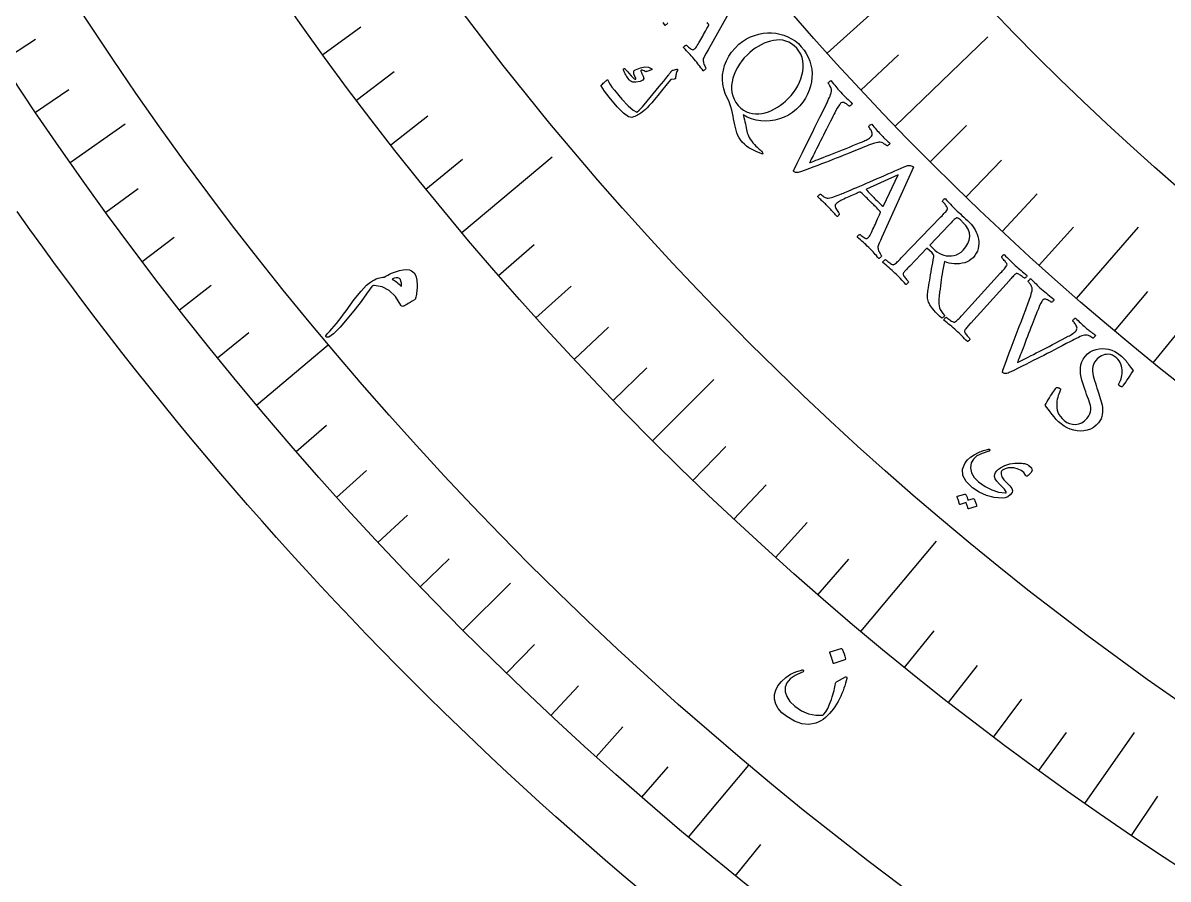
# Model space of a CAD drawing. Header units: millimetres. Extents: x -68 to 68, y -68 to 87.
# Drawn here: x -55.08 to -33.47, y -51.47 to -35.31 of the extents above; entities that cross this region are included whole.
import ezdxf

# ---------------------------------------------------------------- set-up
doc = ezdxf.new("R2010")
doc.units = ezdxf.units.MM
for name, color, linetype in [('CUT_OUTER', 1, 'Continuous'), ('ENGRAVE', 7, 'Continuous'), ('ENGRAVE_FINE', 8, 'Continuous'), ('TEXT', 5, 'Continuous')]:
    doc.layers.add(name, color=color, linetype=linetype)

msp = doc.modelspace()

# ---------------------------------------------------------------- linework, layer by layer
at = {"layer": 'CUT_OUTER'}
msp.add_lwpolyline([(-43.4586, -51.6488), (-43.7747, -51.3812), (-44.0892, -51.1116), (-44.402, -50.8401), (-44.7131, -50.5667), (-45.0225, -50.2914), (-45.3302, -50.0142), (-45.6363, -49.7351), (-45.9406, -49.4542), (-46.2431, -49.1713), (-46.544, -48.8867), (-46.8431, -48.6002), (-47.1404, -48.3118), (-47.4359, -48.0217), (-47.7297, -47.7297), (-48.0217, -47.4359), (-48.3118, -47.1404), (-48.6002, -46.8431), (-48.8867, -46.544), (-49.1713, -46.2431), (-49.4542, -45.9406), (-49.7351, -45.6363), (-50.0142, -45.3302), (-50.2914, -45.0225), (-50.5667, -44.7131), (-50.8401, -44.402), (-51.1116, -44.0892), (-51.3812, -43.7747), (-51.6488, -43.4586), (-51.9145, -43.1409), (-52.1782, -42.8215), (-52.44, -42.5006), (-52.6998, -42.178), (-52.9576, -41.8539), (-53.2134, -41.5281), (-53.4672, -41.2008), (-53.719, -40.872), (-53.9688, -40.5416), (-54.2165, -40.2097), (-54.4622, -39.8763), (-54.7059, -39.5414), (-54.9475, -39.2049), (-55.187, -38.8671)], dxfattribs=at)
at = {"layer": 'ENGRAVE'}
for points in [[(-39.9032, -35.8804), (-33.88, -30.4645)], [(-38.6179, -37.2602), (-36.8692, -35.5729)], [(-54.1869, -37.9421), (-53.1502, -37.2161)], [(-46.7957, -39.2663), (-45.0894, -37.8345)], [(-35.1943, -40.5095), (-34.0256, -39.1643)], [(-50.6738, -42.5204), (-49.3165, -41.3815)], [(-43.1954, -43.1954), (-42.0403, -42.0403)], [(-39.2663, -46.7957), (-37.8345, -45.0894)], [(-46.7751, -46.7751), (-45.8802, -45.8802)], [(-35.0384, -50.04), (-34.1014, -48.7019)], [(-42.5204, -50.6738), (-41.3815, -49.3165)]]:
    msp.add_lwpolyline(points, dxfattribs=at)
for radius in [66.15, 66.15, 64.3781, 61.0875, 61.0875, 58.4888, 53.6625, 53.6625, 50.8275, 45.5625, 45.5625]:
    msp.add_circle((0, 0), radius, dxfattribs=at)
at = {"layer": 'ENGRAVE_FINE'}
for points in [[(-49.4208, -35.9063), (-48.7, -35.3826)], [(-55.4781, -36.0279), (-54.8412, -35.6143)], [(-39.2668, -36.5758), (-38.5555, -35.9133)], [(-48.7866, -36.7634), (-48.0751, -36.2272)], [(-54.8408, -36.9906), (-54.2113, -36.566)], [(-48.1376, -37.6092), (-47.4355, -37.0607)], [(-37.9569, -37.9334), (-37.2694, -37.2463)], [(-47.4739, -38.4436), (-46.7815, -37.8829)], [(-37.2838, -38.5951), (-36.6085, -37.896)], [(-53.5165, -38.882), (-52.9021, -38.4356)], [(-36.5989, -39.2452), (-35.9359, -38.5344)], [(-35.9023, -39.8834), (-35.252, -39.161)], [(-52.8297, -39.8101), (-52.2233, -39.3531)], [(-46.1033, -40.077), (-45.4309, -39.4925)], [(-52.1269, -40.726), (-51.5285, -40.2585)], [(-45.3969, -40.8755), (-44.7347, -40.2793)], [(-34.4751, -41.1233), (-33.8507, -40.3785)], [(-44.6766, -41.6616), (-44.0249, -41.0539)], [(-33.7449, -41.7246), (-33.1337, -40.9688)], [(-51.4082, -41.6295), (-50.8181, -41.1517)], [(-43.9427, -42.4349), (-43.3017, -41.816)], [(-49.924, -43.3983), (-49.3509, -42.9001)], [(-42.4349, -43.9427), (-41.816, -43.3017)], [(-49.159, -44.263), (-48.5947, -43.7549)], [(-41.6616, -44.6766), (-41.0539, -44.0249)], [(-48.379, -45.1142), (-47.8237, -44.5963)], [(-40.8755, -45.3969), (-40.2793, -44.7347)], [(-47.5843, -45.9517), (-47.0381, -45.4241)], [(-40.077, -46.1033), (-39.4925, -45.4309)], [(-38.4436, -47.4739), (-37.8829, -46.7815)], [(-45.9517, -47.5843), (-45.4241, -47.0381)], [(-37.6092, -48.1376), (-37.0607, -47.4355)], [(-45.1142, -48.379), (-44.5963, -47.8237)], [(-36.7634, -48.7866), (-36.2272, -48.0751)], [(-44.263, -49.159), (-43.7549, -48.5947)], [(-35.9063, -49.4208), (-35.3826, -48.7)], [(-43.3983, -49.924), (-42.9001, -49.3509)], [(-34.1597, -50.6438), (-33.6615, -49.9052)], [(-41.6295, -51.4082), (-41.1517, -50.8181)]]:
    msp.add_lwpolyline(points, dxfattribs=at)
at = {"layer": 'TEXT'}
for points in [[(-41.4428, -34.554), (-42.1486, -35.8158), (-42.183, -35.8784), (-42.2084, -35.9255), (-42.225, -35.957), (-42.2328, -35.9728), (-42.238, -35.9879), (-42.2405, -36.0046), (-42.2403, -36.0232), (-42.2373, -36.0434), (-42.2323, -36.0641), (-42.2262, -36.0838), (-42.2191, -36.1025), (-42.2108, -36.1203), (-42.2026, -36.136), (-42.1958, -36.1483), (-42.1903, -36.1573), (-42.1862, -36.1629), (-42.189, -36.171), (-42.1941, -36.1791), (-42.2016, -36.1871), (-42.2116, -36.195), (-42.2218, -36.202), (-42.2298, -36.2071), (-42.2357, -36.2105), (-42.2396, -36.2121), (-42.2617, -36.1824), (-42.2827, -36.1543), (-42.3024, -36.1278), (-42.3211, -36.1029), (-42.3402, -36.0778), (-42.3616, -36.0508), (-42.3853, -36.0218), (-42.4113, -35.9909), (-42.439, -35.9586), (-42.4646, -35.9295), (-42.4881, -35.9035), (-42.5096, -35.8807), (-42.5313, -35.8581), (-42.5556, -35.8327), (-42.5824, -35.8045), (-42.6117, -35.7735), (-42.6098, -35.7662), (-42.6056, -35.7586), (-42.5989, -35.751), (-42.5898, -35.7432), (-42.5798, -35.7365), (-42.5706, -35.7318), (-42.5621, -35.7293), (-42.5544, -35.7289), (-42.5454, -35.7388), (-42.5334, -35.7504), (-42.5184, -35.7638), (-42.5004, -35.779), (-42.4819, -35.7933), (-42.4654, -35.8041), (-42.4507, -35.8113), (-42.4379, -35.815), (-42.4302, -35.8145), (-42.4219, -35.8118), (-42.413, -35.8068), (-42.4034, -35.7996), (-42.3937, -35.79), (-42.3822, -35.7761), (-42.3689, -35.758), (-42.354, -35.7357), (-42.3378, -35.7102), (-42.321, -35.6828), (-42.3036, -35.6533), (-42.2855, -35.6219), (-42.2673, -35.5896), (-42.2495, -35.5576), (-42.232, -35.5259), (-42.2149, -35.4946), (-42.1987, -35.4648), (-42.184, -35.4377), (-42.1708, -35.4134), (-42.159, -35.3919), (-42.1494, -35.3742), (-42.1426, -35.3616), (-42.1385, -35.354), (-42.1371, -35.3515), (-42.137, -35.3511), (-42.1369, -35.3497), (-42.1367, -35.3474), (-42.1364, -35.3442), (-42.1364, -35.3408), (-42.1368, -35.3378), (-42.1377, -35.3352), (-42.1391, -35.333), (-42.1514, -35.3165), (-42.1654, -35.2985)], [(-42.9065, -35.3053), (-42.908, -35.3097), (-42.9119, -35.3156), (-42.9181, -35.323), (-42.9266, -35.3319), (-42.9359, -35.3406), (-42.9444, -35.3474), (-42.9522, -35.3524), (-42.9592, -35.3554), (-42.9734, -35.3361), (-42.9865, -35.3182), (-42.9984, -35.3016)]]:
    msp.add_lwpolyline(points, dxfattribs=at)
for points in [[(-40.3887, -35.757), (-40.3377, -35.8203), (-40.2941, -35.8869), (-40.2577, -35.9569), (-40.2285, -36.0303), (-40.2069, -36.106), (-40.1929, -36.183), (-40.1865, -36.2613), (-40.1879, -36.3408), (-40.1969, -36.4206), (-40.2136, -36.4996), (-40.2381, -36.5777), (-40.2702, -36.655), (-40.3104, -36.7303), (-40.3591, -36.8023), (-40.4162, -36.871), (-40.4818, -36.9364), (-40.5555, -36.9971), (-40.6332, -37.0482), (-40.7147, -37.0898), (-40.8002, -37.1217), (-40.8879, -37.1441), (-40.9761, -37.1574), (-41.0646, -37.1614), (-41.1536, -37.1562), (-41.2413, -37.1419), (-41.3259, -37.1187), (-41.4075, -37.0868), (-41.4859, -37.046), (-41.4728, -37.0932), (-41.4616, -37.1373), (-41.4522, -37.1783), (-41.4447, -37.2162), (-41.4381, -37.2518), (-41.4313, -37.286), (-41.4242, -37.3186), (-41.4169, -37.3498), (-41.4085, -37.3802), (-41.3978, -37.4106), (-41.3849, -37.441), (-41.3698, -37.4715), (-41.3514, -37.5027), (-41.3287, -37.5356), (-41.3017, -37.57), (-41.2703, -37.6061), (-41.2456, -37.6325), (-41.2229, -37.6556), (-41.2021, -37.6754), (-41.1832, -37.6918), (-41.1669, -37.7052), (-41.1537, -37.7159), (-41.1436, -37.7239), (-41.1367, -37.7292), (-41.1324, -37.7343), (-41.1285, -37.7399), (-41.125, -37.7462), (-41.1219, -37.753), (-41.1194, -37.7597), (-41.118, -37.7658), (-41.1175, -37.7713), (-41.1181, -37.7762), (-41.1184, -37.778), (-41.1192, -37.7799), (-41.1204, -37.7816), (-41.1221, -37.7834), (-41.1767, -37.7626), (-41.2294, -37.7407), (-41.2802, -37.7176), (-41.3291, -37.6935), (-41.3761, -37.6663), (-41.4209, -37.6344), (-41.4638, -37.5977), (-41.5045, -37.5562), (-41.5366, -37.5169), (-41.564, -37.4749), (-41.5868, -37.4303), (-41.6049, -37.383), (-41.6199, -37.3337), (-41.6334, -37.2829), (-41.6454, -37.2305), (-41.6558, -37.1766), (-41.6659, -37.1216), (-41.6768, -37.0659), (-41.6886, -37.0094), (-41.7011, -36.9521), (-41.7162, -36.8946), (-41.7354, -36.8371), (-41.7589, -36.7796), (-41.7865, -36.7222), (-41.8237, -36.6397), (-41.851, -36.5547), (-41.8685, -36.4673), (-41.876, -36.3776), (-41.8734, -36.2872), (-41.8604, -36.1978), (-41.837, -36.1095), (-41.8031, -36.0223), (-41.759, -35.9379), (-41.7047, -35.8582), (-41.6402, -35.783), (-41.5656, -35.7123), (-41.4963, -35.658), (-41.424, -35.6118), (-41.3487, -35.5734), (-41.2704, -35.543), (-41.1905, -35.5202), (-41.1103, -35.5049), (-41.0299, -35.497), (-40.9492, -35.4966), (-40.8694, -35.5035), (-40.7916, -35.518), (-40.7158, -35.5399), (-40.6419, -35.5693), (-40.5714, -35.6059), (-40.5057, -35.6494), (-40.4448, -35.6997), (-40.3887, -35.757)], [(-40.4763, -35.787), (-40.5238, -35.7392), (-40.5738, -35.7004), (-40.6264, -35.6706), (-40.6817, -35.6498), (-40.7386, -35.6368), (-40.7962, -35.6305), (-40.8547, -35.6309), (-40.9139, -35.638), (-40.9732, -35.651), (-41.0321, -35.6689), (-41.0904, -35.6919), (-41.1482, -35.7199), (-41.2046, -35.7518), (-41.2586, -35.7864), (-41.3102, -35.8238), (-41.3594, -35.864), (-41.4135, -35.9142), (-41.4642, -35.9681), (-41.5115, -36.0257), (-41.5553, -36.087), (-41.5946, -36.1508), (-41.6284, -36.2161), (-41.6566, -36.2829), (-41.6792, -36.3512), (-41.6952, -36.4198), (-41.7038, -36.4879), (-41.7049, -36.5554), (-41.6985, -36.6223), (-41.6834, -36.6875), (-41.6585, -36.75), (-41.6238, -36.8098), (-41.5793, -36.8669), (-41.5304, -36.916), (-41.479, -36.9559), (-41.4251, -36.9865), (-41.3688, -37.0078), (-41.3108, -37.0211), (-41.2518, -37.0272), (-41.1919, -37.0264), (-41.1312, -37.0185), (-41.0704, -37.0046), (-41.0106, -36.9855), (-40.9516, -36.9612), (-40.8936, -36.9318), (-40.8373, -36.8986), (-40.7837, -36.8626), (-40.7327, -36.824), (-40.6843, -36.7828), (-40.6313, -36.7315), (-40.5819, -36.6768), (-40.5361, -36.6186), (-40.4938, -36.5569), (-40.456, -36.4929), (-40.4238, -36.4275), (-40.3972, -36.3607), (-40.3761, -36.2926), (-40.3614, -36.2244), (-40.3538, -36.157), (-40.3533, -36.0907), (-40.36, -36.0252), (-40.3749, -35.9616), (-40.3993, -35.9007), (-40.4331, -35.8426), (-40.4763, -35.787)], [(-42.7283, -36.2049), (-42.736, -36.2236), (-42.7428, -36.242), (-42.7485, -36.2601), (-42.7532, -36.2779), (-42.7569, -36.2955), (-42.7595, -36.3129), (-42.7609, -36.3303), (-42.7612, -36.3475), (-42.7629, -36.3554), (-42.7675, -36.3614), (-42.775, -36.3657), (-42.7855, -36.3681), (-42.8431, -36.378), (-42.8491, -36.3793), (-42.854, -36.3807), (-42.8577, -36.3822), (-42.8602, -36.3838), (-42.9462, -36.4926), (-43.0244, -36.5902), (-43.0949, -36.6768), (-43.1576, -36.7522), (-43.2126, -36.8163), (-43.2599, -36.869), (-43.2995, -36.9102), (-43.3315, -36.9398), (-43.394, -36.9931), (-43.4148, -37.0089), (-43.4364, -37.0238), (-43.459, -37.0378), (-43.4824, -37.0509), (-43.5069, -37.063), (-43.5323, -37.0741), (-43.5589, -37.0841), (-43.5864, -37.093), (-43.6495, -37.0801), (-43.7424, -37.0122), (-43.8647, -36.8891), (-44.0161, -36.7105), (-44.061, -36.6527), (-44.101, -36.598), (-44.1361, -36.5464), (-44.1664, -36.498), (-44.168, -36.4926), (-44.1678, -36.4877), (-44.1659, -36.4832), (-44.1623, -36.4793), (-44.1435, -36.4617), (-44.1262, -36.4459), (-44.1105, -36.4318), (-44.0965, -36.4194), (-44.0838, -36.4086), (-44.0723, -36.3992), (-44.0622, -36.3913), (-44.0533, -36.3848), (-44.048, -36.3815), (-44.044, -36.381), (-44.041, -36.3833), (-44.0393, -36.3886), (-44.0234, -36.4264), (-43.9978, -36.4709), (-43.9625, -36.5222), (-43.9174, -36.5801), (-43.7768, -36.7481), (-43.6585, -36.8725), (-43.5629, -36.9535), (-43.4902, -36.9913), (-43.4514, -36.9582), (-43.3875, -36.8902), (-43.2984, -36.7874), (-43.184, -36.65), (-43.0703, -36.5114), (-42.9846, -36.4063), (-42.9268, -36.3345), (-42.8972, -36.296), (-42.8894, -36.2852), (-42.882, -36.275), (-42.8752, -36.2656), (-42.8688, -36.2569), (-42.8631, -36.2489), (-42.858, -36.2418), (-42.8536, -36.2355), (-42.8498, -36.23), (-42.8411, -36.2188), (-42.8312, -36.2099), (-42.8202, -36.2033), (-42.808, -36.1989), (-42.7392, -36.1817), (-42.7342, -36.1809), (-42.7303, -36.1812), (-42.7273, -36.1826), (-42.7253, -36.1851), (-42.7245, -36.1895), (-42.7247, -36.1943), (-42.726, -36.1994), (-42.7283, -36.2049)], [(-43.209, -36.1755), (-43.2073, -36.1782), (-43.2066, -36.181), (-43.2067, -36.1841), (-43.2078, -36.1874), (-43.2094, -36.1896), (-43.2114, -36.1916), (-43.2139, -36.1934), (-43.2168, -36.195), (-43.3073, -36.2253), (-43.3169, -36.2278), (-43.3251, -36.2288), (-43.3318, -36.2283), (-43.337, -36.2263), (-43.355, -36.2142), (-43.3724, -36.2056), (-43.3892, -36.2006), (-43.4056, -36.1992), (-43.4117, -36.2013), (-43.4147, -36.2078), (-43.4145, -36.2188), (-43.4112, -36.2342), (-43.4078, -36.2434), (-43.4039, -36.2528), (-43.3997, -36.2622), (-43.3952, -36.2717), (-43.3902, -36.2815), (-43.3847, -36.2914), (-43.3787, -36.3017), (-43.3723, -36.3122), (-43.3587, -36.3559), (-43.3779, -36.3897), (-43.4298, -36.4134), (-43.5145, -36.427), (-43.543, -36.4271), (-43.5675, -36.4244), (-43.588, -36.419), (-43.6045, -36.4108), (-43.6194, -36.399), (-43.6371, -36.3803), (-43.6575, -36.3546), (-43.6807, -36.322), (-43.6922, -36.3051), (-43.7025, -36.2885), (-43.7117, -36.2724), (-43.7197, -36.2567), (-43.7268, -36.2415), (-43.7332, -36.2272), (-43.739, -36.2137), (-43.7441, -36.201), (-43.7457, -36.1919), (-43.7454, -36.1842), (-43.7432, -36.1779), (-43.739, -36.1729), (-43.7333, -36.1695), (-43.7276, -36.1689), (-43.7221, -36.1711), (-43.7167, -36.1762), (-43.7007, -36.1931), (-43.6828, -36.2125), (-43.6631, -36.2345), (-43.6415, -36.259), (-43.6012, -36.3047), (-43.5679, -36.3389), (-43.5417, -36.3616), (-43.5226, -36.3728), (-43.5194, -36.3736), (-43.5164, -36.3731), (-43.5138, -36.3712), (-43.5115, -36.3679), (-43.5106, -36.3652), (-43.5106, -36.3617), (-43.5117, -36.3574), (-43.5136, -36.3523), (-43.5356, -36.3076), (-43.544, -36.2883), (-43.5493, -36.2702), (-43.5514, -36.2533), (-43.5504, -36.2375), (-43.5467, -36.2219), (-43.5403, -36.209), (-43.5309, -36.1989), (-43.5187, -36.1916), (-43.4265, -36.1544), (-43.3441, -36.1393), (-43.2717, -36.1463), (-43.209, -36.1755)], [(-39.6443, -36.615), (-39.6168, -36.6444), (-39.5893, -36.6729), (-39.5619, -36.7007), (-39.5346, -36.7277), (-39.5074, -36.7541), (-39.4806, -36.7805), (-39.4541, -36.8066), (-39.4279, -36.8327), (-39.4311, -36.8386), (-39.4366, -36.8456), (-39.4445, -36.8537), (-39.4546, -36.8629), (-39.465, -36.8711), (-39.4734, -36.8765), (-39.4798, -36.879), (-39.4844, -36.8785), (-39.4893, -36.8739), (-39.497, -36.8673), (-39.5077, -36.8589), (-39.5211, -36.8486), (-39.5364, -36.8379), (-39.5522, -36.8285), (-39.5687, -36.8203), (-39.5858, -36.8134), (-39.6027, -36.8094), (-39.6186, -36.81), (-39.6334, -36.8153), (-39.6472, -36.8253), (-39.6645, -36.8453), (-39.6859, -36.8769), (-39.7115, -36.9203), (-39.7412, -36.9753), (-39.7563, -37.0045), (-39.7735, -37.0381), (-39.793, -37.0762), (-39.8147, -37.1188), (-39.8382, -37.1648), (-39.8628, -37.2131), (-39.8886, -37.2636), (-39.9156, -37.3164), (-39.9432, -37.3704), (-39.9706, -37.4246), (-39.9978, -37.4789), (-40.0249, -37.5333), (-40.0514, -37.5867), (-40.0769, -37.6379), (-40.1014, -37.6868), (-40.1249, -37.7335), (-40.1468, -37.777), (-40.1666, -37.8163), (-40.1843, -37.8515), (-40.1999, -37.8824), (-40.2128, -37.9081), (-40.2223, -37.9272), (-40.2284, -37.9397), (-40.2311, -37.9457), (-40.2219, -37.9426), (-40.2054, -37.9366), (-40.1816, -37.9278), (-40.1504, -37.916), (-40.1134, -37.9019), (-40.0717, -37.8857), (-40.0253, -37.8677), (-39.9744, -37.8476), (-39.9198, -37.826), (-39.8624, -37.8034), (-39.8023, -37.7795), (-39.7394, -37.7546), (-39.675, -37.729), (-39.6101, -37.7031), (-39.5448, -37.6769), (-39.4791, -37.6504), (-39.4141, -37.6242), (-39.3512, -37.5987), (-39.2902, -37.5739), (-39.2312, -37.5498), (-39.2091, -37.5406), (-39.187, -37.5304), (-39.1648, -37.5194), (-39.1427, -37.5074), (-39.1217, -37.495), (-39.1033, -37.4829), (-39.0874, -37.4709), (-39.074, -37.4592), (-39.0615, -37.4442), (-39.0538, -37.4279), (-39.0509, -37.4103), (-39.0528, -37.3914), (-39.058, -37.3722), (-39.0648, -37.3536), (-39.0732, -37.3357), (-39.0831, -37.3185), (-39.0932, -37.303), (-39.1019, -37.2903), (-39.1092, -37.2805), (-39.1152, -37.2736), (-39.1153, -37.2675), (-39.1122, -37.2603), (-39.1061, -37.2518), (-39.0969, -37.2421), (-39.0865, -37.2331), (-39.0771, -37.2268), (-39.0685, -37.223), (-39.0608, -37.2218), (-39.0385, -37.2471), (-39.017, -37.2719), (-38.9962, -37.2961), (-38.9762, -37.3197), (-38.956, -37.3432), (-38.9348, -37.367), (-38.9126, -37.3912), (-38.8894, -37.4157), (-38.8702, -37.4356), (-38.8529, -37.4532), (-38.8376, -37.4684), (-38.8243, -37.4815), (-38.8119, -37.4932), (-38.7995, -37.5047), (-38.7872, -37.516), (-38.7748, -37.5271), (-38.7617, -37.5387), (-38.7473, -37.5517), (-38.7316, -37.566), (-38.7146, -37.5817), (-38.7178, -37.5877), (-38.7235, -37.5948), (-38.7318, -37.603), (-38.7426, -37.6124), (-38.7533, -37.6209), (-38.7615, -37.6264), (-38.7671, -37.629), (-38.7702, -37.6286), (-38.7778, -37.6219), (-38.79, -37.6129), (-38.8067, -37.6014), (-38.8281, -37.5875), (-38.8519, -37.5745), (-38.8763, -37.5656), (-38.901, -37.561), (-38.9263, -37.5605), (-38.9465, -37.5629), (-38.9728, -37.5687), (-39.005, -37.5778), (-39.0433, -37.5903), (-39.0839, -37.6045), (-39.1232, -37.6189), (-39.1611, -37.6336), (-39.1976, -37.6485), (-39.2824, -37.683), (-39.3636, -37.716), (-39.4413, -37.7474), (-39.5155, -37.7774), (-39.5873, -37.8063), (-39.658, -37.8345), (-39.7277, -37.8619), (-39.7962, -37.8886), (-39.8647, -37.9152), (-39.9346, -37.9423), (-40.0058, -37.9698), (-40.0784, -37.9979), (-40.1536, -38.0267), (-40.2331, -38.0568), (-40.3168, -38.088), (-40.4048, -38.1203), (-40.4286, -38.1281), (-40.4499, -38.1329), (-40.4688, -38.1346), (-40.4852, -38.1333), (-40.4995, -38.1296), (-40.5123, -38.1243), (-40.5236, -38.1173), (-40.5333, -38.1086), (-40.5351, -38.1051), (-40.5351, -38.1005), (-40.5334, -38.0946), (-40.53, -38.0875), (-40.526, -38.0802), (-40.5229, -38.0737), (-40.5206, -38.068), (-40.5192, -38.0631), (-40.4673, -37.9563), (-40.417, -37.8533), (-40.3684, -37.754), (-40.3213, -37.6584), (-40.2748, -37.5643), (-40.2278, -37.4695), (-40.1803, -37.3739), (-40.1323, -37.2777), (-40.083, -37.1785), (-40.0314, -37.0741), (-39.9774, -36.9646), (-39.9211, -36.8498), (-39.9037, -36.8148), (-39.8876, -36.7811), (-39.8728, -36.7489), (-39.8592, -36.7182), (-39.8471, -36.6883), (-39.8365, -36.6588), (-39.8273, -36.6295), (-39.8196, -36.6005), (-39.8175, -36.5882), (-39.8178, -36.5747), (-39.8206, -36.56), (-39.8258, -36.5441), (-39.8324, -36.5279), (-39.8397, -36.5125), (-39.8476, -36.4979), (-39.8561, -36.4841), (-39.8645, -36.4716), (-39.8719, -36.4611), (-39.8784, -36.4525), (-39.884, -36.4459), (-39.8831, -36.4436), (-39.8788, -36.4386), (-39.8711, -36.4309), (-39.8599, -36.4204), (-39.8484, -36.4101), (-39.8396, -36.4028), (-39.8336, -36.3984), (-39.8304, -36.397), (-39.8036, -36.4284), (-39.7793, -36.4572), (-39.7576, -36.4834), (-39.7385, -36.507), (-39.7192, -36.5305), (-39.697, -36.5563), (-39.6721, -36.5845), (-39.6443, -36.615)], [(-39.6302, -38.5357), (-39.6263, -38.534), (-39.6145, -38.529), (-39.5949, -38.5207), (-39.5675, -38.5091), (-39.5334, -38.4946), (-39.4938, -38.4776), (-39.4487, -38.4581), (-39.398, -38.4361), (-39.343, -38.4124), (-39.2848, -38.3875), (-39.2235, -38.3614), (-39.1589, -38.3342), (-39.0924, -38.3061), (-39.0251, -38.2773), (-38.957, -38.2479), (-38.8882, -38.2179), (-38.8197, -38.188), (-38.7526, -38.1586), (-38.6869, -38.1298), (-38.6226, -38.1017), (-38.561, -38.0747), (-38.5031, -38.0494), (-38.449, -38.0258), (-38.3988, -38.0039), (-38.3865, -38.001), (-38.3717, -37.9999), (-38.3543, -38.0004), (-38.3344, -38.0026), (-38.315, -38.006), (-38.2994, -38.0103), (-38.2875, -38.0154), (-38.2794, -38.0212), (-38.2778, -38.0229), (-38.2767, -38.0244), (-38.276, -38.0256), (-38.2758, -38.0267), (-38.2757, -38.0278), (-38.2754, -38.0294), (-38.2749, -38.0314), (-38.2741, -38.0339), (-38.8673, -39.3524), (-38.896, -39.4178), (-38.9172, -39.4669), (-38.931, -39.4997), (-38.9374, -39.5162), (-38.9413, -39.5316), (-38.9424, -39.5486), (-38.9405, -39.567), (-38.9357, -39.5869), (-38.929, -39.6071), (-38.9212, -39.6261), (-38.9124, -39.6442), (-38.9026, -39.6612), (-38.8931, -39.6761), (-38.8852, -39.6878), (-38.879, -39.6962), (-38.8745, -39.7015), (-38.8765, -39.7098), (-38.8809, -39.7183), (-38.8877, -39.7269), (-38.897, -39.7357), (-38.9065, -39.7435), (-38.914, -39.7493), (-38.9197, -39.7532), (-38.9234, -39.7552), (-38.948, -39.7275), (-38.9713, -39.7014), (-38.9933, -39.6767), (-39.014, -39.6535), (-39.0353, -39.6301), (-39.059, -39.6051), (-39.0851, -39.5783), (-39.1136, -39.5498), (-39.144, -39.52), (-39.1721, -39.4932), (-39.1978, -39.4694), (-39.2212, -39.4485), (-39.2448, -39.4279), (-39.2712, -39.4047), (-39.3003, -39.379), (-39.3322, -39.3507), (-39.331, -39.3432), (-39.3275, -39.3353), (-39.3215, -39.3271), (-39.313, -39.3186), (-39.3037, -39.311), (-39.2949, -39.3055), (-39.2867, -39.3023), (-39.2791, -39.3012), (-39.2692, -39.3103), (-39.2562, -39.3208), (-39.2401, -39.3329), (-39.2209, -39.3464), (-39.2013, -39.3591), (-39.1838, -39.3683), (-39.1685, -39.3743), (-39.1555, -39.3769), (-39.1479, -39.3757), (-39.1399, -39.3723), (-39.1314, -39.3665), (-39.1225, -39.3585), (-39.1136, -39.3481), (-39.1034, -39.3332), (-39.0918, -39.3141), (-39.0788, -39.2905), (-39.0649, -39.2638), (-39.0506, -39.235), (-39.0358, -39.2041), (-39.0206, -39.1712), (-39.0052, -39.1374), (-38.9902, -39.104), (-38.9756, -39.0709), (-38.9613, -39.0382), (-38.9477, -39.0071), (-38.9354, -38.9789), (-38.9244, -38.9535), (-38.9146, -38.931), (-38.9065, -38.9126), (-38.9008, -38.8994), (-38.8974, -38.8915), (-38.8962, -38.8889), (-38.8962, -38.8885), (-38.8962, -38.8871), (-38.8962, -38.8848), (-38.8962, -38.8816), (-38.8964, -38.8782), (-38.8971, -38.8752), (-38.8983, -38.8727), (-38.8999, -38.8706), (-38.9135, -38.8553), (-38.9291, -38.8386), (-38.9464, -38.8206), (-38.9655, -38.8011), (-38.9852, -38.7813), (-39.0043, -38.7622), (-39.0226, -38.7437), (-39.0402, -38.726), (-39.0448, -38.7214), (-39.0493, -38.7168), (-39.0539, -38.7122), (-39.0584, -38.7076), (-39.0628, -38.7032), (-39.067, -38.6989), (-39.071, -38.6949), (-39.0748, -38.6911), (-39.1011, -38.6646), (-39.1254, -38.6404), (-39.1478, -38.6182), (-39.1683, -38.5983), (-39.1893, -38.5782), (-39.2134, -38.5557), (-39.2405, -38.5307), (-39.2707, -38.5033), (-39.2719, -38.5024), (-39.2737, -38.5017), (-39.276, -38.501), (-39.2789, -38.5005), (-39.2817, -38.5001), (-39.2837, -38.4998), (-39.2849, -38.4996), (-39.2853, -38.4995), (-39.2885, -38.5009), (-39.298, -38.5051), (-39.3138, -38.5121), (-39.3359, -38.5219), (-39.3624, -38.5336), (-39.3913, -38.5463), (-39.4227, -38.56), (-39.4565, -38.5747), (-39.4908, -38.5897), (-39.5237, -38.6046), (-39.5553, -38.6192), (-39.5855, -38.6336), (-39.6152, -38.6477), (-39.6415, -38.6615), (-39.6646, -38.675), (-39.6843, -38.6882), (-39.7012, -38.7007), (-39.716, -38.7122), (-39.7286, -38.7228), (-39.7389, -38.7323), (-39.7469, -38.7436), (-39.7502, -38.7574), (-39.749, -38.7739), (-39.7432, -38.7929), (-39.7344, -38.8129), (-39.7244, -38.8321), (-39.7131, -38.8504), (-39.7005, -38.868), (-39.6885, -38.8836), (-39.6789, -38.8957), (-39.6716, -38.9045), (-39.6668, -38.9099), (-39.6679, -38.9144), (-39.6712, -38.9206), (-39.6767, -38.9286), (-39.6844, -38.9382), (-39.6929, -38.9477), (-39.7008, -38.9552), (-39.7082, -38.9608), (-39.7149, -38.9644), (-39.7307, -38.9464), (-39.7453, -38.9297), (-39.7586, -38.9143), (-39.7707, -38.9001), (-39.7821, -38.8866), (-39.7935, -38.8731), (-39.8049, -38.8595), (-39.8163, -38.846), (-39.8287, -38.8316), (-39.8434, -38.8154), (-39.8602, -38.7975), (-39.8791, -38.7777), (-39.8985, -38.7581), (-39.9165, -38.7402), (-39.9331, -38.7243), (-39.9484, -38.7102), (-39.9629, -38.697), (-39.9775, -38.6838), (-39.9921, -38.6706), (-40.0066, -38.6574), (-40.0221, -38.6433), (-40.0393, -38.6272), (-40.0584, -38.6093), (-40.0793, -38.5895), (-40.078, -38.5851), (-40.0743, -38.5793), (-40.0682, -38.572), (-40.0596, -38.5633), (-40.0502, -38.5547), (-40.0416, -38.5478), (-40.0339, -38.5427), (-40.027, -38.5392), (-40.0169, -38.5486), (-40.003, -38.56), (-39.9851, -38.5732), (-39.9634, -38.5884), (-39.9407, -38.6022), (-39.92, -38.6114), (-39.9013, -38.6159), (-39.8847, -38.6158), (-39.8534, -38.6117), (-39.822, -38.6055), (-39.7907, -38.5972), (-39.7594, -38.5868), (-39.7278, -38.5751), (-39.6957, -38.5626), (-39.6632, -38.5495), (-39.6302, -38.5357)], [(-38.5591, -38.1734), (-39.1585, -38.4438), (-39.1587, -38.4441), (-39.1592, -38.4449), (-39.1601, -38.4464), (-39.1613, -38.4484), (-39.1624, -38.4505), (-39.1629, -38.4522), (-39.1629, -38.4537), (-39.1623, -38.4548), (-39.1451, -38.4739), (-39.1261, -38.4947), (-39.1053, -38.5171), (-39.0827, -38.5411), (-39.0603, -38.5646), (-39.0402, -38.5856), (-39.0223, -38.6041), (-39.0066, -38.62), (-38.9861, -38.6404), (-38.9664, -38.6596), (-38.9475, -38.6775), (-38.9294, -38.6942), (-38.9113, -38.7106), (-38.8923, -38.7277), (-38.8726, -38.7457), (-38.852, -38.7645), (-38.8501, -38.7659), (-38.8479, -38.7663), (-38.8455, -38.7659), (-38.8429, -38.7645), (-38.8405, -38.7629), (-38.8388, -38.7617), (-38.8377, -38.7611), (-38.8374, -38.7608)], [(-37.2143, -39.075), (-37.185, -39.1054), (-37.1577, -39.1387), (-37.1323, -39.1751), (-37.1089, -39.2144), (-37.0882, -39.2559), (-37.0709, -39.2985), (-37.0571, -39.3422), (-37.0467, -39.3871), (-37.0405, -39.4326), (-37.0393, -39.4781), (-37.043, -39.5235), (-37.0517, -39.569), (-37.0661, -39.6137), (-37.0869, -39.6571), (-37.1143, -39.699), (-37.1482, -39.7394), (-37.1813, -39.7702), (-37.2184, -39.7962), (-37.2597, -39.8175), (-37.3051, -39.834), (-37.353, -39.8459), (-37.4017, -39.8535), (-37.4512, -39.8568), (-37.5015, -39.8557), (-37.551, -39.8505), (-37.598, -39.8413), (-37.6425, -39.8283), (-37.6844, -39.8114), (-37.6978, -39.8738), (-37.7101, -39.9342), (-37.7212, -39.9925), (-37.7311, -40.0488), (-37.7402, -40.1042), (-37.7487, -40.1599), (-37.7565, -40.216), (-37.7637, -40.2725), (-37.7706, -40.3306), (-37.7778, -40.392), (-37.7851, -40.4564), (-37.7925, -40.524), (-37.7953, -40.5679), (-37.7941, -40.6093), (-37.7889, -40.6481), (-37.7798, -40.6844), (-37.7657, -40.7199), (-37.7454, -40.7561), (-37.7189, -40.7932), (-37.6863, -40.8311), (-37.6874, -40.8386), (-37.6916, -40.8465), (-37.6987, -40.8547), (-37.7088, -40.8632), (-37.7192, -40.871), (-37.7275, -40.8768), (-37.7336, -40.8807), (-37.7374, -40.8826), (-37.7821, -40.8406), (-37.822, -40.8013), (-37.8571, -40.7649), (-37.8875, -40.7312), (-37.9132, -40.7007), (-37.9344, -40.6738), (-37.9511, -40.6503), (-37.9633, -40.6304), (-37.9697, -40.6163), (-37.9771, -40.5993), (-37.9854, -40.5795), (-37.9945, -40.5568), (-38.0025, -40.5312), (-38.0073, -40.5027), (-38.0088, -40.4712), (-38.007, -40.4367), (-38.0052, -40.4209), (-38.0023, -40.3993), (-37.9985, -40.372), (-37.9938, -40.3389), (-37.9881, -40.3011), (-37.9816, -40.2596), (-37.9742, -40.2144), (-37.966, -40.1656), (-37.9573, -40.114), (-37.9481, -40.0608), (-37.9387, -40.0058), (-37.9289, -39.9492), (-37.9188, -39.8921), (-37.9085, -39.8358), (-37.8981, -39.7803), (-37.8874, -39.7257), (-37.8871, -39.7072), (-37.8928, -39.6884), (-37.9044, -39.6692), (-37.9219, -39.6498), (-38.0168, -39.5588), (-38.3436, -39.8988), (-38.3463, -39.9016), (-38.349, -39.9044), (-38.3516, -39.9072), (-38.3543, -39.91), (-38.357, -39.9128), (-38.3597, -39.9156), (-38.3624, -39.9184), (-38.3651, -39.9212), (-38.3817, -39.9386), (-38.3974, -39.9553), (-38.4122, -39.9713), (-38.4261, -39.9866), (-38.4386, -40.0012), (-38.4494, -40.015), (-38.4582, -40.0282), (-38.4653, -40.0406), (-38.4664, -40.0483), (-38.4644, -40.0585), (-38.4594, -40.0712), (-38.4513, -40.0863), (-38.4412, -40.1026), (-38.4301, -40.1188), (-38.4179, -40.1349), (-38.4047, -40.1508), (-38.3919, -40.1653), (-38.3812, -40.1772), (-38.3725, -40.1865), (-38.3658, -40.1932), (-38.3675, -40.2001), (-38.3712, -40.2078), (-38.3767, -40.2164), (-38.3842, -40.2258), (-38.3926, -40.2344), (-38.4006, -40.2406), (-38.4084, -40.2444), (-38.4159, -40.2457), (-38.4422, -40.2171), (-38.4681, -40.1892), (-38.4934, -40.1619), (-38.5182, -40.1353), (-38.5431, -40.109), (-38.5687, -40.0827), (-38.595, -40.0564), (-38.6219, -40.0301), (-38.6485, -40.0047), (-38.6757, -39.9795), (-38.7034, -39.9543), (-38.7317, -39.9293), (-38.7604, -39.9042), (-38.7895, -39.879), (-38.8189, -39.8537), (-38.8486, -39.8282), (-38.8475, -39.8207), (-38.844, -39.8128), (-38.8381, -39.8045), (-38.8298, -39.7959), (-38.8207, -39.7881), (-38.8123, -39.7822), (-38.8047, -39.7783), (-38.7979, -39.7763), (-38.791, -39.7827), (-38.7813, -39.7911), (-38.769, -39.8014), (-38.7541, -39.8136), (-38.7376, -39.8263), (-38.721, -39.8381), (-38.7041, -39.8489), (-38.687, -39.8589), (-38.6713, -39.8667), (-38.6585, -39.8712), (-38.6487, -39.8724), (-38.6418, -39.8703), (-38.6268, -39.8615), (-38.6111, -39.8504), (-38.5947, -39.8368), (-38.5775, -39.8208), (-38.5596, -39.8031), (-38.5411, -39.7847), (-38.5222, -39.7654), (-38.5026, -39.7454), (-37.7526, -38.9675), (-37.7331, -38.9473), (-37.7143, -38.9275), (-37.6962, -38.9082), (-37.6787, -38.8894), (-37.6628, -38.8713), (-37.6495, -38.8542), (-37.6386, -38.838), (-37.6301, -38.8228), (-37.6275, -38.8152), (-37.6287, -38.8053), (-37.6335, -38.7932), (-37.6422, -38.7787), (-37.6529, -38.7631), (-37.6643, -38.7477), (-37.6762, -38.7324), (-37.6887, -38.7172), (-37.7005, -38.7033), (-37.7105, -38.6919), (-37.7187, -38.6829), (-37.725, -38.6764), (-37.7232, -38.6696), (-37.7194, -38.662), (-37.7137, -38.6535), (-37.7061, -38.6442), (-37.6976, -38.6357), (-37.6895, -38.6295), (-37.6818, -38.6258), (-37.6744, -38.6244), (-37.6483, -38.6518), (-37.6226, -38.6789), (-37.5974, -38.7058), (-37.5726, -38.7325), (-37.5479, -38.7588), (-37.5229, -38.7846), (-37.4977, -38.81), (-37.4723, -38.8349), (-37.4452, -38.8608), (-37.4169, -38.8874), (-37.3872, -38.9148), (-37.3563, -38.9429), (-37.3238, -38.9725), (-37.2893, -39.0044), (-37.2528, -39.0386), (-37.2143, -39.075)], [(-37.3338, -39.5972), (-37.2835, -39.5358), (-37.2463, -39.4723), (-37.2221, -39.4067), (-37.211, -39.339), (-37.2162, -39.27), (-37.2413, -39.2005), (-37.286, -39.1304), (-37.3505, -39.0597), (-37.36, -39.0509), (-37.3718, -39.0402), (-37.3861, -39.0277), (-37.4027, -39.0133), (-37.4195, -39.0004), (-37.434, -38.9922), (-37.4463, -38.9889), (-37.4565, -38.9904), (-37.4692, -38.9972), (-37.484, -39.0076), (-37.5007, -39.0217), (-37.5195, -39.0395), (-37.5392, -39.0592), (-37.559, -39.0792), (-37.5788, -39.0994), (-37.5985, -39.1199), (-37.9629, -39.5028), (-37.8663, -39.5954), (-37.8294, -39.6267), (-37.7894, -39.6532), (-37.7462, -39.6747), (-37.7, -39.6913), (-37.6521, -39.7023), (-37.604, -39.7073), (-37.5557, -39.7062), (-37.5073, -39.6989), (-37.46, -39.6848), (-37.4154, -39.6632), (-37.3733, -39.634), (-37.3338, -39.5972)], [(-36.3497, -39.8877), (-36.3225, -39.9121), (-36.2953, -39.9358), (-36.2682, -39.9588), (-36.241, -39.9811), (-36.2136, -40.0034), (-36.1858, -40.0264), (-36.1574, -40.0499), (-36.1285, -40.0741), (-36.1294, -40.0816), (-36.1327, -40.0896), (-36.1383, -40.098), (-36.1462, -40.107), (-36.155, -40.1152), (-36.1631, -40.1214), (-36.1705, -40.1257), (-36.1771, -40.128), (-36.1841, -40.122), (-36.1938, -40.1143), (-36.2062, -40.1047), (-36.2212, -40.0934), (-36.2375, -40.0817), (-36.2536, -40.0707), (-36.2696, -40.0604), (-36.2855, -40.051), (-36.3002, -40.0436), (-36.3127, -40.0394), (-36.3231, -40.0386), (-36.3313, -40.041), (-36.3432, -40.049), (-36.3558, -40.059), (-36.3691, -40.0709), (-36.3831, -40.0849), (-36.3978, -40.1002), (-36.413, -40.1164), (-36.4287, -40.1334), (-36.445, -40.1512), (-36.4476, -40.1541), (-36.4502, -40.1569), (-36.4529, -40.1598), (-36.4555, -40.1627), (-36.4581, -40.1656), (-36.4607, -40.1684), (-36.4633, -40.1713), (-36.4659, -40.1742), (-37.1921, -40.9743), (-37.1947, -40.9771), (-37.1974, -40.98), (-37.2, -40.9829), (-37.2026, -40.9858), (-37.2052, -40.9887), (-37.2078, -40.9915), (-37.2104, -40.9944), (-37.213, -40.9973), (-37.2291, -41.0152), (-37.2444, -41.0323), (-37.2587, -41.0487), (-37.2721, -41.0644), (-37.2843, -41.0793), (-37.2946, -41.0934), (-37.3031, -41.1068), (-37.3098, -41.1194), (-37.3107, -41.1272), (-37.3084, -41.1373), (-37.303, -41.1498), (-37.2945, -41.1647), (-37.2839, -41.1808), (-37.2723, -41.1966), (-37.2597, -41.2123), (-37.246, -41.2278), (-37.2329, -41.242), (-37.2218, -41.2536), (-37.2129, -41.2627), (-37.206, -41.2692), (-37.2075, -41.2761), (-37.2109, -41.2839), (-37.2162, -41.2927), (-37.2235, -41.3023), (-37.2316, -41.3111), (-37.2394, -41.3175), (-37.2471, -41.3215), (-37.2546, -41.3231), (-37.2817, -41.2952), (-37.3083, -41.268), (-37.3344, -41.2415), (-37.36, -41.2156), (-37.3856, -41.19), (-37.412, -41.1644), (-37.439, -41.1389), (-37.4666, -41.1134), (-37.494, -41.0888), (-37.5218, -41.0643), (-37.5503, -41.04), (-37.5792, -41.0158), (-37.6087, -40.9915), (-37.6384, -40.9672), (-37.6685, -40.9427), (-37.6989, -40.9181), (-37.6981, -40.9105), (-37.6948, -40.9025), (-37.6892, -40.8941), (-37.6811, -40.8852), (-37.6722, -40.8771), (-37.664, -40.871), (-37.6565, -40.8669), (-37.6498, -40.8647), (-37.6427, -40.871), (-37.6328, -40.8791), (-37.6202, -40.889), (-37.6049, -40.9008), (-37.5881, -40.913), (-37.5711, -40.9243), (-37.554, -40.9347), (-37.5366, -40.9441), (-37.5207, -40.9515), (-37.5078, -40.9556), (-37.4979, -40.9565), (-37.491, -40.9542), (-37.4763, -40.9451), (-37.461, -40.9335), (-37.4449, -40.9194), (-37.4282, -40.9029), (-37.4108, -40.8848), (-37.3929, -40.8658), (-37.3744, -40.846), (-37.3555, -40.8254), (-36.6261, -40.0282), (-36.6072, -40.0075), (-36.5889, -39.9872), (-36.5713, -39.9674), (-36.5544, -39.9481), (-36.5391, -39.9295), (-36.5262, -39.912), (-36.5157, -39.8955), (-36.5078, -39.8801), (-36.5054, -39.8724), (-36.5068, -39.8626), (-36.512, -39.8506), (-36.521, -39.8363), (-36.5323, -39.821), (-36.5443, -39.8058), (-36.5569, -39.7906), (-36.5702, -39.7754), (-36.5828, -39.7614), (-36.5934, -39.75), (-36.602, -39.7411), (-36.6086, -39.7347), (-36.607, -39.7279), (-36.6034, -39.7201), (-36.598, -39.7115), (-36.5906, -39.702), (-36.5824, -39.6932), (-36.5745, -39.6869), (-36.5669, -39.6829), (-36.5595, -39.6813), (-36.5326, -39.708), (-36.506, -39.7345), (-36.4797, -39.761), (-36.4537, -39.7873), (-36.4279, -39.8133), (-36.4019, -39.8387), (-36.3758, -39.8635), (-36.3497, -39.8877)], [(-48.2624, -40.1077), (-48.2282, -40.0879), (-48.1935, -40.069), (-48.1581, -40.0511), (-48.1223, -40.034), (-48.0859, -40.0183), (-48.049, -40.0043), (-48.0116, -39.9921), (-47.9738, -39.9817), (-47.9011, -39.9678), (-47.8386, -39.9639), (-47.7864, -39.97), (-47.7444, -39.9863), (-47.6977, -40.0255), (-47.6647, -40.0841), (-47.6451, -40.162), (-47.639, -40.2593), (-47.6393, -40.2878), (-47.6404, -40.3162), (-47.6423, -40.3445), (-47.6452, -40.3728), (-47.6487, -40.4011), (-47.6529, -40.4296), (-47.6578, -40.4583), (-47.6633, -40.4871), (-47.6673, -40.5029), (-47.673, -40.5162), (-47.6805, -40.5269), (-47.6897, -40.5352), (-47.7329, -40.5611), (-47.7717, -40.5841), (-47.8061, -40.604), (-47.836, -40.621), (-47.8609, -40.6348), (-47.8806, -40.6452), (-47.8948, -40.6523), (-47.9037, -40.6561), (-47.917, -40.6579), (-47.9284, -40.6553), (-47.9379, -40.6483), (-47.9455, -40.637), (-48.0476, -40.4751), (-48.1655, -40.3589), (-48.2995, -40.2884), (-48.45, -40.2635), (-48.4645, -40.2651), (-48.477, -40.2692), (-48.4872, -40.2759), (-48.4953, -40.2853), (-48.594, -40.4236), (-48.6988, -40.565), (-48.8098, -40.7094), (-48.927, -40.8569), (-49.0896, -41.0492), (-49.2153, -41.1774), (-49.304, -41.2414), (-49.3559, -41.2411), (-49.3623, -41.2287), (-49.3603, -41.213), (-49.35, -41.194), (-49.3313, -41.1717), (-49.2893, -41.1287), (-49.2469, -41.0825), (-49.2039, -41.0331), (-49.1605, -40.9804), (-49.1165, -40.9249), (-49.0718, -40.8669), (-49.0265, -40.8063), (-48.9805, -40.7431), (-48.8257, -40.5318), (-48.6976, -40.3708), (-48.5965, -40.26), (-48.5223, -40.1992), (-48.4836, -40.1762), (-48.4464, -40.1566), (-48.4109, -40.1406), (-48.377, -40.1281), (-48.345, -40.1188), (-48.3153, -40.1122), (-48.2877, -40.1086), (-48.2624, -40.1077)], [(-48.1118, -40.1475), (-48.0901, -40.1589), (-48.0683, -40.1716), (-48.0462, -40.1858), (-48.0239, -40.2013), (-48.0016, -40.2182), (-47.9792, -40.2362), (-47.9568, -40.2554), (-47.9344, -40.2758), (-47.9369, -40.2228), (-47.9443, -40.1815), (-47.9566, -40.1519), (-47.9738, -40.1339), (-48.0039, -40.1206), (-48.0369, -40.1184), (-48.0728, -40.1274), (-48.1118, -40.1475)], [(-35.854, -40.3338), (-35.8237, -40.3603), (-35.7936, -40.3861), (-35.7636, -40.411), (-35.7338, -40.4352), (-35.7041, -40.4588), (-35.6749, -40.4824), (-35.6459, -40.5058), (-35.6173, -40.5292), (-35.6199, -40.5354), (-35.6247, -40.5429), (-35.6317, -40.5517), (-35.6409, -40.5619), (-35.6504, -40.5711), (-35.6582, -40.5773), (-35.6644, -40.5803), (-35.669, -40.5803), (-35.6743, -40.5762), (-35.6827, -40.5704), (-35.6941, -40.5631), (-35.7085, -40.5542), (-35.7247, -40.5451), (-35.7414, -40.5373), (-35.7586, -40.5307), (-35.7763, -40.5255), (-35.7935, -40.5231), (-35.8092, -40.5254), (-35.8235, -40.5321), (-35.8362, -40.5434), (-35.8515, -40.565), (-35.8697, -40.5986), (-35.8909, -40.6442), (-35.9151, -40.7019), (-35.9272, -40.7324), (-35.9411, -40.7676), (-35.9567, -40.8074), (-35.9741, -40.852), (-35.9929, -40.9001), (-36.0127, -40.9505), (-36.0334, -41.0033), (-36.0551, -41.0585), (-36.0772, -41.115), (-36.0992, -41.1716), (-36.1209, -41.2283), (-36.1426, -41.2851), (-36.1637, -41.3408), (-36.184, -41.3943), (-36.2036, -41.4454), (-36.2224, -41.4941), (-36.2399, -41.5395), (-36.2557, -41.5806), (-36.2699, -41.6174), (-36.2824, -41.6497), (-36.2927, -41.6765), (-36.3003, -41.6965), (-36.3051, -41.7095), (-36.3072, -41.7158), (-36.2983, -41.7118), (-36.2825, -41.7042), (-36.2597, -41.693), (-36.2299, -41.6783), (-36.1944, -41.6606), (-36.1544, -41.6404), (-36.1101, -41.6179), (-36.0614, -41.5929), (-36.0092, -41.5661), (-35.9543, -41.5379), (-35.8968, -41.5083), (-35.8367, -41.4773), (-35.7751, -41.4454), (-35.7131, -41.4133), (-35.6507, -41.3808), (-35.5878, -41.348), (-35.5258, -41.3155), (-35.4656, -41.2839), (-35.4074, -41.2533), (-35.3511, -41.2235), (-35.33, -41.2121), (-35.309, -41.1999), (-35.288, -41.1867), (-35.2671, -41.1726), (-35.2475, -41.1582), (-35.2304, -41.1443), (-35.2157, -41.1309), (-35.2035, -41.1179), (-35.1925, -41.1017), (-35.1865, -41.0847), (-35.1853, -41.0669), (-35.1891, -41.0483), (-35.1962, -41.0297), (-35.2047, -41.0119), (-35.2148, -40.9949), (-35.2265, -40.9787), (-35.238, -40.9643), (-35.2479, -40.9526), (-35.2562, -40.9436), (-35.2628, -40.9372), (-35.2634, -40.9312), (-35.2611, -40.9237), (-35.2559, -40.9146), (-35.2476, -40.9041), (-35.2382, -40.8942), (-35.2294, -40.8869), (-35.2213, -40.8822), (-35.2137, -40.8803), (-35.189, -40.9034), (-35.1652, -40.9259), (-35.1421, -40.9479), (-35.1199, -40.9695), (-35.0975, -40.9909), (-35.0741, -41.0125), (-35.0496, -41.0344), (-35.0241, -41.0565), (-35.003, -41.0744), (-34.9841, -41.0902), (-34.9674, -41.1039), (-34.9528, -41.1155), (-34.9394, -41.126), (-34.9259, -41.1362), (-34.9125, -41.1462), (-34.8991, -41.156), (-34.885, -41.1663), (-34.8694, -41.1778), (-34.8523, -41.1905), (-34.8338, -41.2045), (-34.8364, -41.2108), (-34.8414, -41.2184), (-34.8488, -41.2274), (-34.8586, -41.2378), (-34.8685, -41.2473), (-34.8761, -41.2535), (-34.8815, -41.2567), (-34.8845, -41.2566), (-34.8928, -41.2507), (-34.9058, -41.2429), (-34.9236, -41.2331), (-34.9462, -41.2214), (-34.9712, -41.2108), (-34.9963, -41.2044), (-35.0214, -41.2022), (-35.0465, -41.2042), (-35.0665, -41.2086), (-35.092, -41.2169), (-35.1232, -41.2292), (-35.1601, -41.2453), (-35.1991, -41.2634), (-35.2368, -41.2817), (-35.273, -41.3), (-35.308, -41.3184), (-35.3889, -41.361), (-35.4665, -41.4019), (-35.5407, -41.4408), (-35.6116, -41.478), (-35.6802, -41.5138), (-35.7479, -41.5487), (-35.8144, -41.5829), (-35.88, -41.6162), (-35.9456, -41.6494), (-36.0125, -41.6832), (-36.0807, -41.7176), (-36.1501, -41.7526), (-36.2222, -41.7888), (-36.2983, -41.8265), (-36.3786, -41.8657), (-36.4629, -41.9066), (-36.4858, -41.9167), (-36.5066, -41.9235), (-36.5252, -41.9271), (-36.5416, -41.9274), (-36.5562, -41.9252), (-36.5695, -41.9211), (-36.5814, -41.9152), (-36.5919, -41.9075), (-36.5941, -41.9043), (-36.5946, -41.8996), (-36.5935, -41.8936), (-36.5907, -41.8863), (-36.5875, -41.8786), (-36.585, -41.8719), (-36.5833, -41.8659), (-36.5824, -41.8609), (-36.5413, -41.7495), (-36.5013, -41.6421), (-36.4626, -41.5385), (-36.4252, -41.4387), (-36.3882, -41.3405), (-36.3507, -41.2415), (-36.3129, -41.1418), (-36.2746, -41.0413), (-36.2352, -40.9377), (-36.1941, -40.8288), (-36.1512, -40.7144), (-36.1064, -40.5947), (-36.0925, -40.5581), (-36.0798, -40.5231), (-36.0682, -40.4896), (-36.0578, -40.4577), (-36.0487, -40.4267), (-36.041, -40.3963), (-36.0347, -40.3662), (-36.0299, -40.3367), (-36.029, -40.3242), (-36.0307, -40.3108), (-36.0349, -40.2964), (-36.0416, -40.2811), (-36.0498, -40.2656), (-36.0586, -40.251), (-36.0679, -40.2373), (-36.0777, -40.2243), (-36.0872, -40.2128), (-36.0957, -40.203), (-36.103, -40.1951), (-36.1092, -40.1891), (-36.1086, -40.1867), (-36.1048, -40.1813), (-36.0978, -40.1729), (-36.0877, -40.1614), (-36.0772, -40.15), (-36.0693, -40.1418), (-36.0637, -40.1369), (-36.0607, -40.1351), (-36.0309, -40.1637), (-36.0039, -40.19), (-35.9797, -40.214), (-35.9583, -40.2356), (-35.9368, -40.2571), (-35.9123, -40.2806), (-35.8847, -40.3062), (-35.854, -40.3338)], [(-34.3721, -41.577), (-34.3434, -41.6014), (-34.3181, -41.6245), (-34.296, -41.6464), (-34.2771, -41.667), (-34.2601, -41.6875), (-34.2433, -41.7087), (-34.2267, -41.7308), (-34.2105, -41.7536), (-34.1932, -41.7782), (-34.1738, -41.8054), (-34.1521, -41.8352), (-34.1283, -41.8676), (-34.1541, -41.9107), (-34.181, -41.9538), (-34.209, -41.9971), (-34.2381, -42.0406), (-34.266, -42.0812), (-34.2903, -42.1163), (-34.311, -42.1456), (-34.3281, -42.1694), (-34.3321, -42.174), (-34.3378, -42.1762), (-34.3452, -42.1759), (-34.3543, -42.1732), (-34.3636, -42.1692), (-34.3717, -42.1652), (-34.3786, -42.1612), (-34.3841, -42.1572), (-34.3903, -42.1513), (-34.3949, -42.1451), (-34.3979, -42.1384), (-34.3994, -42.1314), (-34.387, -42.1101), (-34.3753, -42.0858), (-34.3644, -42.0583), (-34.3542, -42.0277), (-34.3456, -41.9951), (-34.3391, -41.9614), (-34.3349, -41.9268), (-34.333, -41.8911), (-34.3337, -41.8552), (-34.3377, -41.8197), (-34.345, -41.7848), (-34.3555, -41.7502), (-34.3698, -41.7171), (-34.3888, -41.6863), (-34.4122, -41.6578), (-34.4403, -41.6316), (-34.4791, -41.603), (-34.5172, -41.5821), (-34.5547, -41.5689), (-34.5915, -41.5633), (-34.6273, -41.5638), (-34.6616, -41.569), (-34.6944, -41.5788), (-34.7257, -41.5931), (-34.7549, -41.6107), (-34.7815, -41.6301), (-34.8054, -41.6513), (-34.8266, -41.6742), (-34.8552, -41.7135), (-34.876, -41.7537), (-34.889, -41.7949), (-34.8944, -41.8371), (-34.8938, -41.8802), (-34.8892, -41.924), (-34.8807, -41.9686), (-34.8682, -42.014), (-34.8536, -42.0599), (-34.8391, -42.1062), (-34.8247, -42.1528), (-34.8102, -42.1998), (-34.7985, -42.2353), (-34.7861, -42.2725), (-34.773, -42.3116), (-34.7593, -42.3524), (-34.7459, -42.3944), (-34.7337, -42.437), (-34.7229, -42.4802), (-34.7133, -42.524), (-34.7062, -42.5679), (-34.703, -42.6114), (-34.7035, -42.6545), (-34.7078, -42.6972), (-34.717, -42.739), (-34.7319, -42.7791), (-34.7525, -42.8177), (-34.779, -42.8547), (-34.8247, -42.9034), (-34.8754, -42.943), (-34.9309, -42.9733), (-34.9913, -42.9944), (-35.0546, -43.0068), (-35.1185, -43.0111), (-35.183, -43.0073), (-35.2481, -42.9954), (-35.312, -42.976), (-35.3726, -42.9497), (-35.4299, -42.9166), (-35.4839, -42.8767), (-35.5317, -42.8348), (-35.5762, -42.7909), (-35.6175, -42.7449), (-35.6557, -42.6968), (-35.6914, -42.6493), (-35.7255, -42.6047), (-35.758, -42.563), (-35.7889, -42.5243), (-35.7701, -42.4902), (-35.75, -42.4554), (-35.7288, -42.4199), (-35.7063, -42.3838), (-35.6839, -42.3485), (-35.6625, -42.3157), (-35.6424, -42.2852), (-35.6234, -42.2571), (-35.6067, -42.2329), (-35.5933, -42.2139), (-35.5833, -42.2001), (-35.5766, -42.1916), (-35.5674, -42.1911), (-35.5582, -42.1914), (-35.5489, -42.1923), (-35.5396, -42.1939), (-35.5305, -42.1964), (-35.5221, -42.1998), (-35.5142, -42.2042), (-35.507, -42.2095), (-35.4999, -42.2174), (-35.4964, -42.2261), (-35.4965, -42.2355), (-35.5002, -42.2457), (-35.5092, -42.2641), (-35.5187, -42.2864), (-35.5288, -42.3127), (-35.5395, -42.343), (-35.5495, -42.3763), (-35.5575, -42.412), (-35.5636, -42.4499), (-35.5677, -42.49), (-35.5686, -42.5314), (-35.565, -42.573), (-35.5568, -42.6148), (-35.544, -42.6567), (-35.5253, -42.6981), (-35.4993, -42.7382), (-35.466, -42.7768), (-35.4254, -42.8142), (-35.3763, -42.8481), (-35.3238, -42.8716), (-35.2678, -42.8846), (-35.2084, -42.8872), (-35.149, -42.8778), (-35.0933, -42.8547), (-35.0411, -42.818), (-34.9926, -42.7676), (-34.9631, -42.7269), (-34.942, -42.6868), (-34.9291, -42.6475), (-34.9246, -42.6089), (-34.9262, -42.5703), (-34.9318, -42.531), (-34.9413, -42.4909), (-34.9547, -42.45), (-34.9705, -42.4081), (-34.9869, -42.3647), (-35.004, -42.3199), (-35.0217, -42.2737), (-35.0401, -42.2205), (-35.0581, -42.1657), (-35.0757, -42.1092), (-35.0929, -42.0511), (-35.1074, -41.9923), (-35.1167, -41.9337), (-35.1209, -41.8753), (-35.12, -41.8172), (-35.1118, -41.7604), (-35.0943, -41.706), (-35.0674, -41.6539), (-35.0312, -41.6042), (-34.9858, -41.5571), (-34.9366, -41.5191), (-34.8835, -41.49), (-34.8266, -41.4698), (-34.7675, -41.4579), (-34.7081, -41.4537), (-34.6484, -41.4571), (-34.5883, -41.4682), (-34.5296, -41.4861), (-34.474, -41.5102), (-34.4215, -41.5405), (-34.3721, -41.577)], [(-36.16, -43.8453), (-36.1902, -43.7969), (-36.2362, -43.7579), (-36.2982, -43.7282), (-36.376, -43.7077), (-36.4324, -43.703), (-36.4869, -43.7081), (-36.5395, -43.7229), (-36.5902, -43.7474), (-36.5985, -43.7538), (-36.6056, -43.7619), (-36.6112, -43.7716), (-36.6156, -43.783), (-36.6181, -43.8276), (-36.6011, -43.877), (-36.5645, -43.9312), (-36.5083, -43.9902), (-36.4522, -44.0477), (-36.4173, -44.0966), (-36.4036, -44.1368), (-36.4112, -44.1685), (-36.4489, -44.2167), (-36.4929, -44.251), (-36.5433, -44.2714), (-36.5999, -44.2779), (-36.7512, -44.2632), (-36.8946, -44.2255), (-37.0299, -44.165), (-37.157, -44.0815), (-37.2756, -43.9664), (-37.3378, -43.8492), (-37.3437, -43.7302), (-37.2933, -43.6095), (-37.2507, -43.5561), (-37.1949, -43.5061), (-37.1261, -43.4596), (-37.0443, -43.4165), (-37.0197, -43.406), (-36.9955, -43.3964), (-36.9715, -43.3876), (-36.9479, -43.3797), (-36.9244, -43.3725), (-36.901, -43.3662), (-36.8775, -43.3607), (-36.8541, -43.356), (-36.843, -43.3552), (-36.8356, -43.3575), (-36.8317, -43.3626), (-36.8315, -43.3708), (-36.8341, -43.3785), (-36.8384, -43.3847), (-36.8445, -43.3895), (-36.8523, -43.3927), (-36.9768, -43.4327), (-37.0729, -43.4824), (-37.1406, -43.542), (-37.1798, -43.6116), (-37.1956, -43.7066), (-37.1778, -43.7982), (-37.1265, -43.8862), (-37.0414, -43.9706), (-36.9165, -44.0598), (-36.7909, -44.1243), (-36.6646, -44.164), (-36.5379, -44.179), (-36.5292, -44.1786), (-36.5236, -44.1756), (-36.5211, -44.1701), (-36.5217, -44.162), (-36.5322, -44.1392), (-36.5565, -44.107), (-36.5948, -44.0655), (-36.6468, -44.0146), (-36.6977, -43.9605), (-36.73, -43.9113), (-36.7438, -43.8673), (-36.739, -43.8283), (-36.7217, -43.7924), (-36.6978, -43.7595), (-36.6671, -43.7299), (-36.6298, -43.7033), (-36.5452, -43.6606), (-36.4541, -43.6323), (-36.3564, -43.6184), (-36.2521, -43.6189), (-36.2257, -43.6204), (-36.201, -43.6232), (-36.1782, -43.6272), (-36.1572, -43.6323), (-36.138, -43.6386), (-36.1206, -43.6457), (-36.1051, -43.6538), (-36.0915, -43.6628), (-36.0463, -43.7078), (-36.034, -43.7542), (-36.0547, -43.8019), (-36.1083, -43.851), (-36.1266, -43.861), (-36.1413, -43.8634), (-36.1525, -43.8582), (-36.16, -43.8453)], [(-37.1415, -44.2873), (-37.1385, -44.2871), (-37.1354, -44.288), (-37.1322, -44.2902), (-37.1289, -44.2935), (-37.1201, -44.309), (-37.112, -44.3246), (-37.1048, -44.3404), (-37.0983, -44.3563), (-37.0927, -44.3725), (-37.0878, -44.3891), (-37.0837, -44.4062), (-37.0804, -44.4237), (-37.0806, -44.428), (-37.082, -44.4316), (-37.0847, -44.4344), (-37.0888, -44.4364), (-37.2332, -44.4817), (-37.236, -44.4815), (-37.2386, -44.4794), (-37.2408, -44.4753), (-37.2429, -44.4692), (-37.2437, -44.4645), (-37.2457, -44.4573), (-37.2487, -44.4478), (-37.2527, -44.4358), (-37.2578, -44.4214), (-37.264, -44.4042), (-37.2713, -44.3844), (-37.2796, -44.3618), (-37.3929, -44.3958), (-37.3971, -44.3962), (-37.4005, -44.3943), (-37.4031, -44.39), (-37.4049, -44.3835), (-37.4064, -44.3778), (-37.4089, -44.3691), (-37.4125, -44.3573), (-37.4171, -44.3424), (-37.423, -44.3244), (-37.4301, -44.303), (-37.4386, -44.2782), (-37.4485, -44.2501), (-37.4489, -44.2464), (-37.4482, -44.2438), (-37.4463, -44.2421), (-37.4433, -44.2413), (-37.3006, -44.2017), (-37.2976, -44.2015), (-37.2945, -44.2024), (-37.2913, -44.2046), (-37.288, -44.2079), (-37.2801, -44.2206), (-37.2729, -44.2335), (-37.2665, -44.2468), (-37.261, -44.2603), (-37.2561, -44.274), (-37.2519, -44.2879), (-37.2484, -44.3019), (-37.2455, -44.316)], [(-39.6385, -47.1162), (-39.6342, -47.1158), (-39.6298, -47.1171), (-39.6253, -47.1201), (-39.6206, -47.1248), (-39.5973, -47.1695), (-39.5787, -47.2157), (-39.5649, -47.2634), (-39.5559, -47.3128), (-39.5561, -47.3189), (-39.558, -47.3237), (-39.5614, -47.3272), (-39.5665, -47.3293), (-39.7723, -47.3987), (-39.7783, -47.3994), (-39.7832, -47.3967), (-39.7868, -47.3907), (-39.7891, -47.3814), (-39.7912, -47.3733), (-39.7947, -47.3608), (-39.7996, -47.3439), (-39.8059, -47.3227), (-39.8139, -47.2968), (-39.8237, -47.2662), (-39.8354, -47.2309), (-39.849, -47.1907), (-39.8503, -47.1848), (-39.8498, -47.1805), (-39.8474, -47.1777), (-39.8432, -47.1764)], [(-39.5314, -47.6822), (-39.5421, -47.7268), (-39.5544, -47.7724), (-39.5683, -47.819), (-39.5838, -47.8667), (-39.6014, -47.9155), (-39.6214, -47.9654), (-39.6439, -48.0164), (-39.6688, -48.0686), (-39.6951, -48.1193), (-39.7232, -48.1679), (-39.7531, -48.2145), (-39.7849, -48.2589), (-39.8185, -48.3014), (-39.8542, -48.3421), (-39.8919, -48.3808), (-39.9316, -48.4177), (-39.9767, -48.4536), (-40.0223, -48.4835), (-40.0686, -48.5073), (-40.1155, -48.5251), (-40.2439, -48.5477), (-40.378, -48.5348), (-40.5177, -48.4864), (-40.6627, -48.4025), (-40.7559, -48.3278), (-40.8258, -48.2482), (-40.8721, -48.164), (-40.895, -48.0751), (-40.8939, -47.9868), (-40.8718, -47.9011), (-40.8288, -47.818), (-40.765, -47.7373), (-40.6838, -47.6636), (-40.5935, -47.6031), (-40.4943, -47.5559), (-40.3862, -47.5219), (-40.3718, -47.5197), (-40.3608, -47.5211), (-40.3531, -47.5259), (-40.3489, -47.5343), (-40.3477, -47.5453), (-40.3529, -47.5549), (-40.3644, -47.5631), (-40.3823, -47.5699), (-40.5065, -47.623), (-40.5999, -47.6867), (-40.6623, -47.761), (-40.6938, -47.8461), (-40.6945, -47.9351), (-40.6645, -48.0245), (-40.6037, -48.1142), (-40.5121, -48.2041), (-40.3839, -48.2919), (-40.2522, -48.3491), (-40.1174, -48.3758), (-39.9794, -48.3719), (-39.9757, -48.3708), (-39.9715, -48.3681), (-39.9668, -48.3639), (-39.9616, -48.3581), (-39.9254, -48.3088), (-39.89, -48.2456), (-39.8555, -48.1688), (-39.8218, -48.0782), (-39.8063, -48.0313), (-39.7923, -47.9874), (-39.7799, -47.9463), (-39.769, -47.908), (-39.76, -47.8727), (-39.7529, -47.8402), (-39.7478, -47.8107), (-39.7447, -47.784), (-39.7426, -47.7705), (-39.7387, -47.7597), (-39.733, -47.7515), (-39.7256, -47.7459), (-39.5546, -47.6535), (-39.5426, -47.6497), (-39.5348, -47.6532), (-39.531, -47.6641), (-39.5314, -47.6822)]]:
    msp.add_lwpolyline(points, close=True, dxfattribs=at)

doc.saveas('drawing.dxf')
